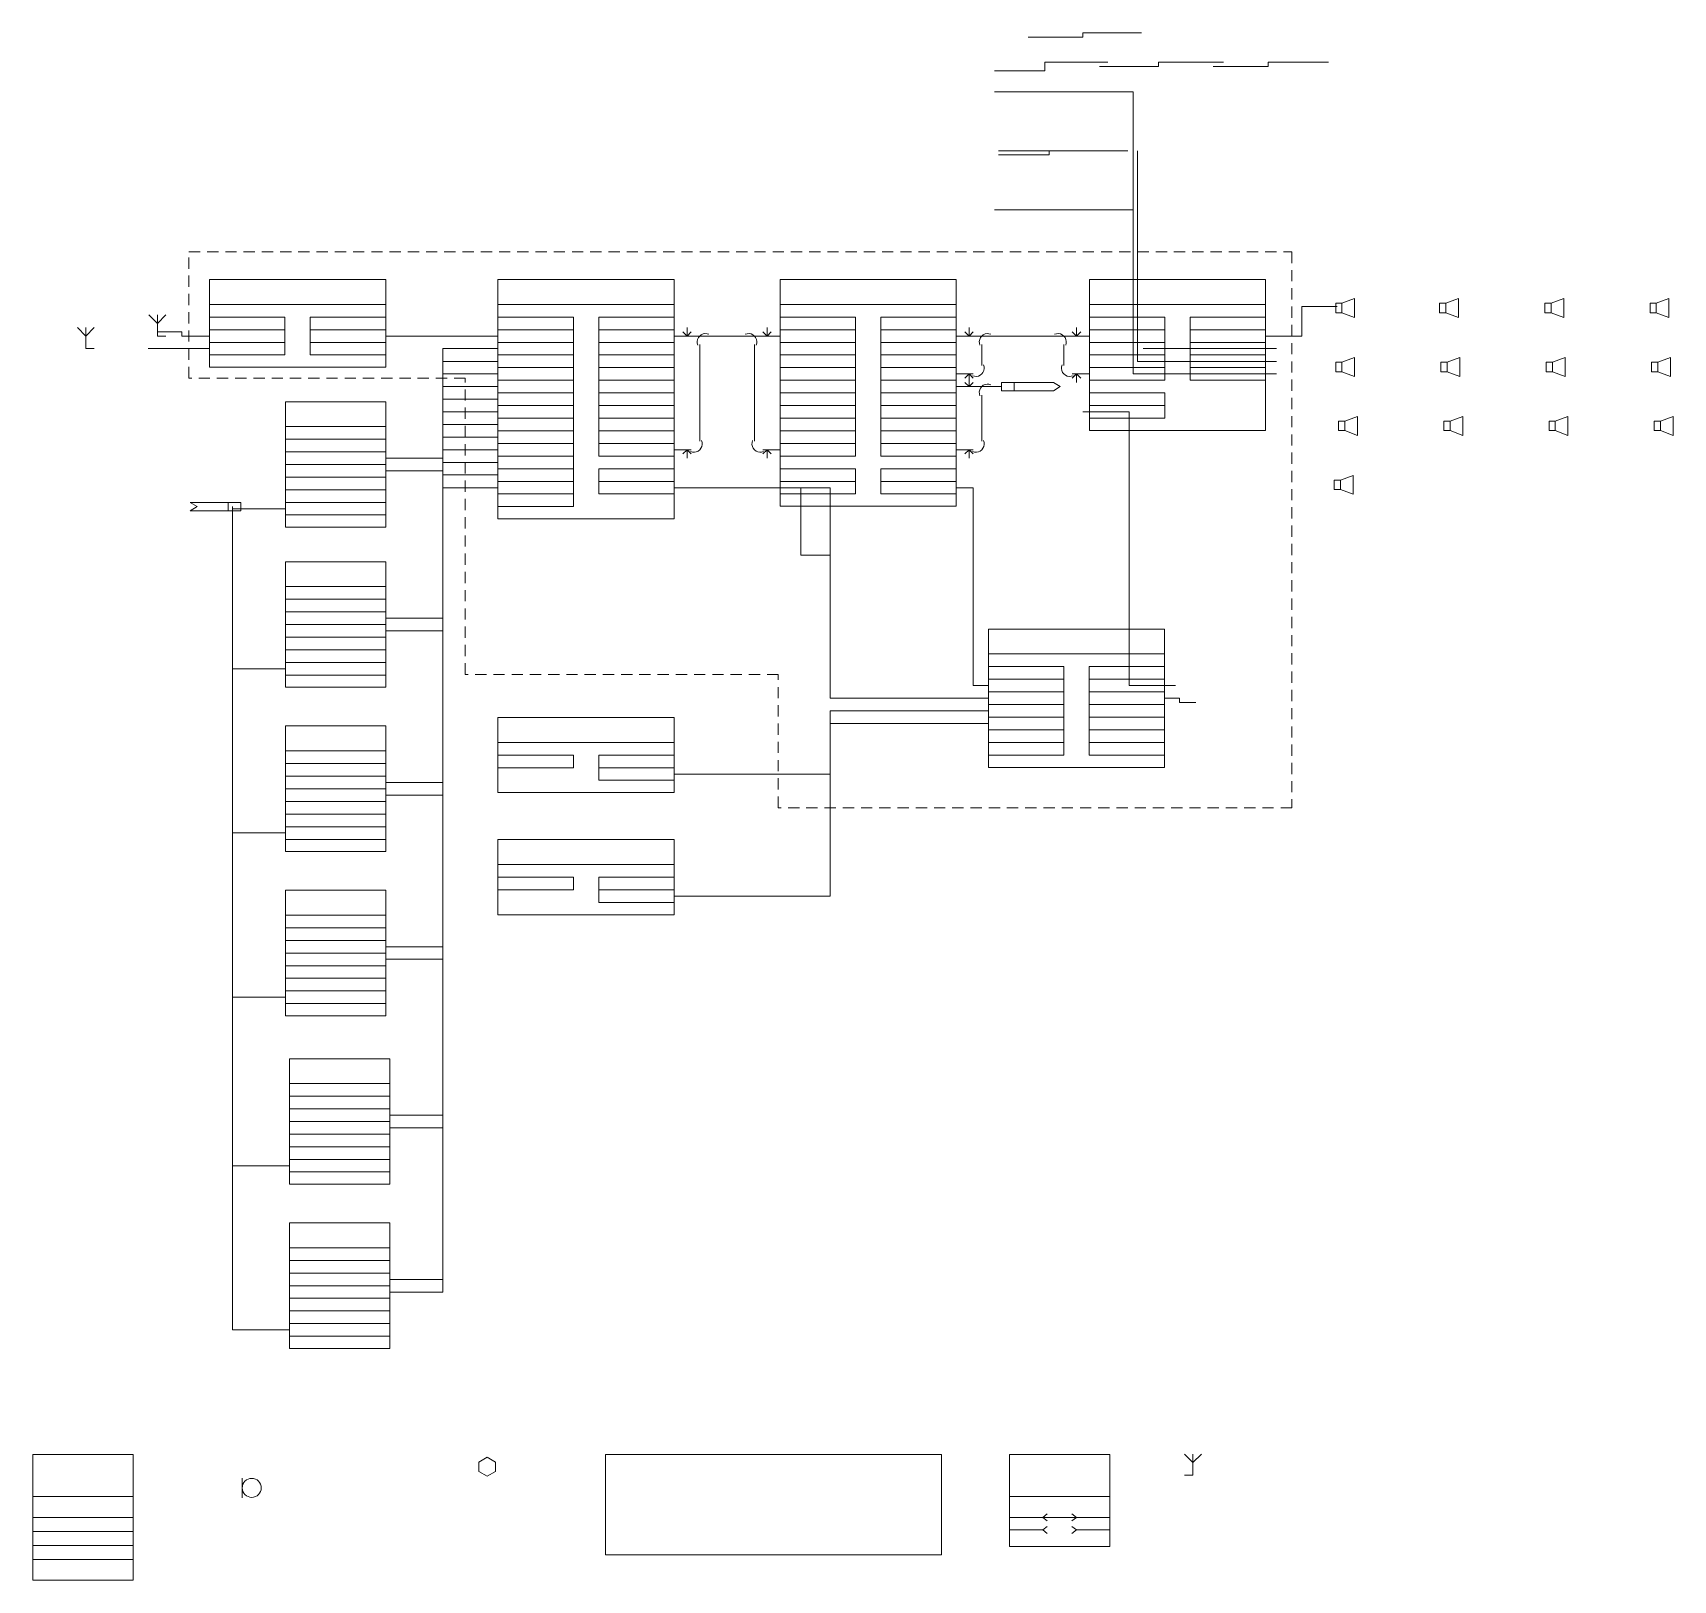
# Model space of a CAD drawing. Header units: inches. Extents: x 2.3 to 18.6, y -0.7 to 14.6.
import ezdxf

# ---------------------------------------------------------------- set-up
doc = ezdxf.new("R2010")
doc.units = ezdxf.units.IN
doc.layers.get('0').update_dxf_attribs({"lineweight": 9})
doc.layers.add('GUIDES', color=8, linetype='Continuous', lineweight=9)
doc.layers.add('WIRES', color=7, linetype='Continuous', lineweight=9)

msp = doc.modelspace()

# ---------------------------------------------------------------- linework, layer by layer
at = {"lineweight": 9}
for points in [[(4.066, 12.122), (5.809, 12.122), (5.809, 11.253), (4.066, 11.253)], [(6.92, 12.122), (8.663, 12.122), (8.663, 9.753), (6.92, 9.753)], [(9.712, 12.122), (11.455, 12.122), (11.455, 9.878), (9.712, 9.878)], [(12.774, 12.122), (14.517, 12.122), (14.517, 10.628), (12.774, 10.628)], [(15.212, 11.887), (15.274, 11.887), (15.399, 11.934), (15.399, 11.747), (15.274, 11.793), (15.212, 11.793)], [(16.24, 11.887), (16.302, 11.887), (16.427, 11.934), (16.427, 11.747), (16.302, 11.793), (16.24, 11.793)], [(17.281, 11.887), (17.344, 11.887), (17.469, 11.934), (17.469, 11.747), (17.344, 11.793), (17.281, 11.793)], [(18.323, 11.887), (18.385, 11.887), (18.51, 11.934), (18.51, 11.747), (18.385, 11.793), (18.323, 11.793)], [(15.212, 11.304), (15.274, 11.304), (15.399, 11.351), (15.399, 11.163), (15.274, 11.21), (15.212, 11.21)], [(16.253, 11.304), (16.316, 11.304), (16.441, 11.351), (16.441, 11.163), (16.316, 11.21), (16.253, 11.21)], [(17.295, 11.304), (17.358, 11.304), (17.483, 11.351), (17.483, 11.163), (17.358, 11.21), (17.295, 11.21)], [(18.337, 11.304), (18.399, 11.304), (18.524, 11.351), (18.524, 11.163), (18.399, 11.21), (18.337, 11.21)], [(11.903, 11.021), (11.903, 11.104), (12.028, 11.104), (12.417, 11.104), (12.486, 11.062), (12.417, 11.021), (12.028, 11.021), (11.903, 11.021)], [(4.816, 10.913), (5.809, 10.913), (5.809, 9.67), (4.816, 9.67)], [(15.24, 10.72), (15.302, 10.72), (15.427, 10.767), (15.427, 10.58), (15.302, 10.627), (15.24, 10.627)], [(16.281, 10.72), (16.344, 10.72), (16.469, 10.767), (16.469, 10.58), (16.344, 10.627), (16.281, 10.627)], [(17.323, 10.72), (17.385, 10.72), (17.51, 10.767), (17.51, 10.58), (17.385, 10.627), (17.323, 10.627)], [(18.365, 10.72), (18.427, 10.72), (18.552, 10.767), (18.552, 10.58), (18.427, 10.627), (18.365, 10.627)], [(15.198, 10.137), (15.26, 10.137), (15.385, 10.184), (15.385, 9.997), (15.26, 10.043), (15.198, 10.043)], [(3.875, 9.917), (4.25, 9.917), (4.375, 9.917), (4.375, 9.833), (4.25, 9.833), (3.875, 9.833), (3.944, 9.875)], [(4.816, 9.33), (5.809, 9.33), (5.809, 8.087), (4.816, 8.087)], [(11.774, 8.663), (13.517, 8.663), (13.517, 7.295), (11.774, 7.295)], [(4.816, 7.705), (5.809, 7.705), (5.809, 6.462), (4.816, 6.462)], [(6.92, 7.788), (8.663, 7.788), (8.663, 7.045), (6.92, 7.045)], [(6.92, 6.58), (8.663, 6.58), (8.663, 5.837), (6.92, 5.837)], [(4.816, 6.08), (5.809, 6.08), (5.809, 4.837), (4.816, 4.837)], [(4.858, 4.413), (5.851, 4.413), (5.851, 3.17), (4.858, 3.17)], [(4.858, 2.788), (5.851, 2.788), (5.851, 1.545), (4.858, 1.545)], [(2.316, 0.497), (3.309, 0.497), (3.309, -0.747), (2.316, -0.747)], [(11.983, 0.497), (12.976, 0.497), (12.976, -0.413), (11.983, -0.413)], [(6.812, 0.469), (6.894, 0.422), (6.894, 0.328), (6.812, 0.281), (6.731, 0.328), (6.731, 0.422)], [(4.576, 0.167), (4.575, 0.148), (4.569, 0.131), (4.561, 0.115), (4.549, 0.1), (4.535, 0.089), (4.519, 0.08), (4.501, 0.075), (4.483, 0.073), (4.464, 0.075), (4.447, 0.08), (4.431, 0.089), (4.416, 0.1), (4.405, 0.115), (4.396, 0.131), (4.391, 0.148), (4.389, 0.167), (4.391, 0.185), (4.396, 0.203), (4.405, 0.219), (4.416, 0.233), (4.431, 0.245), (4.447, 0.253), (4.464, 0.259), (4.483, 0.26), (4.501, 0.259), (4.519, 0.253), (4.535, 0.245), (4.549, 0.233), (4.561, 0.219), (4.569, 0.203), (4.575, 0.185)]]:
    msp.add_lwpolyline(points, close=True, dxfattribs=at)
for points in [[(4.066, 11.875), (5.809, 11.875)], [(6.92, 11.875), (8.663, 11.875)], [(9.712, 11.875), (11.455, 11.875)], [(12.774, 11.875), (14.517, 11.875)], [(15.274, 11.887), (15.274, 11.793)], [(16.302, 11.887), (16.302, 11.793)], [(17.344, 11.887), (17.344, 11.793)], [(18.385, 11.887), (18.385, 11.793)], [(3.465, 11.771), (3.549, 11.688)], [(3.549, 11.771), (3.549, 11.562)], [(3.632, 11.771), (3.549, 11.688)], [(4.066, 11.75), (4.812, 11.75)], [(4.812, 11.75), (4.812, 11.375)], [(5.062, 11.75), (5.062, 11.375)], [(5.062, 11.75), (5.809, 11.75)], [(6.92, 11.75), (7.667, 11.75)], [(7.667, 11.75), (7.667, 9.875)], [(7.917, 11.75), (7.917, 10.375)], [(7.917, 11.75), (8.663, 11.75)], [(9.712, 11.75), (10.458, 11.75)], [(10.458, 11.75), (10.458, 10.375)], [(10.708, 11.75), (10.708, 10.375)], [(10.708, 11.75), (11.455, 11.75)], [(12.774, 11.75), (13.521, 11.75)], [(13.521, 11.75), (13.521, 11.125)], [(13.771, 11.75), (13.771, 11.125)], [(13.771, 11.75), (14.517, 11.75)], [(2.757, 11.646), (2.84, 11.562)], [(2.84, 11.646), (2.84, 11.438)], [(2.924, 11.646), (2.84, 11.562)], [(3.549, 11.562), (3.632, 11.562)], [(4.066, 11.625), (4.812, 11.625)], [(5.062, 11.625), (5.809, 11.625)], [(6.92, 11.625), (7.667, 11.625)], [(7.917, 11.625), (8.663, 11.625)], [(8.667, 11.562), (9, 11.562)], [(8.792, 11.562), (8.75, 11.604)], [(8.792, 11.562), (8.792, 11.646)], [(8.792, 11.562), (8.833, 11.604)], [(8.893, 11.51), (8.896, 11.529)], [(8.896, 11.529), (8.905, 11.547)], [(8.905, 11.547), (8.917, 11.562)], [(8.917, 11.562), (8.932, 11.575)], [(8.932, 11.575), (8.95, 11.583)], [(8.95, 11.583), (8.969, 11.587)], [(8.969, 11.587), (8.989, 11.586)], [(8.989, 11.586), (9.007, 11.581)], [(9.386, 11.586), (9.368, 11.581)], [(9.708, 11.562), (9.375, 11.562)], [(9.406, 11.587), (9.386, 11.586)], [(9.425, 11.583), (9.406, 11.587)], [(9.443, 11.575), (9.425, 11.583)], [(9.458, 11.562), (9.443, 11.575)], [(9.47, 11.547), (9.458, 11.562)], [(9.479, 11.529), (9.47, 11.547)], [(9.482, 11.51), (9.479, 11.529)], [(9.583, 11.562), (9.542, 11.604)], [(9.583, 11.562), (9.583, 11.646)], [(9.583, 11.562), (9.625, 11.604)], [(9.712, 11.625), (10.458, 11.625)], [(10.708, 11.625), (11.455, 11.625)], [(11.458, 11.562), (11.792, 11.562)], [(11.583, 11.562), (11.542, 11.604)], [(11.583, 11.562), (11.583, 11.646)], [(11.583, 11.562), (11.625, 11.604)], [(11.684, 11.51), (11.688, 11.529)], [(11.688, 11.529), (11.696, 11.547)], [(11.696, 11.547), (11.708, 11.562)], [(11.708, 11.562), (11.724, 11.575)], [(11.724, 11.575), (11.742, 11.583)], [(11.742, 11.583), (11.761, 11.587)], [(11.761, 11.587), (11.78, 11.586)], [(11.78, 11.586), (11.799, 11.581)], [(12.449, 11.586), (12.43, 11.581)], [(12.771, 11.562), (12.438, 11.562)], [(12.468, 11.587), (12.449, 11.586)], [(12.488, 11.583), (12.468, 11.587)], [(12.505, 11.575), (12.488, 11.583)], [(12.521, 11.562), (12.505, 11.575)], [(12.533, 11.547), (12.521, 11.562)], [(12.541, 11.529), (12.533, 11.547)], [(12.545, 11.51), (12.541, 11.529)], [(12.646, 11.562), (12.604, 11.604)], [(12.646, 11.562), (12.646, 11.646)], [(12.646, 11.562), (12.688, 11.604)], [(12.774, 11.625), (13.521, 11.625)], [(13.771, 11.625), (14.517, 11.625)], [(2.84, 11.438), (2.924, 11.438)], [(4.066, 11.5), (4.812, 11.5)], [(4.066, 11.375), (4.812, 11.375)], [(5.062, 11.5), (5.809, 11.5)], [(5.062, 11.375), (5.809, 11.375)], [(6.92, 11.5), (7.667, 11.5)], [(6.92, 11.375), (7.667, 11.375)], [(7.917, 11.5), (8.663, 11.5)], [(7.917, 11.375), (8.663, 11.375)], [(8.893, 11.491), (8.893, 11.51)], [(8.899, 11.472), (8.893, 11.491)], [(8.917, 11.479), (8.917, 10.521)], [(9.458, 11.479), (9.458, 10.521)], [(9.476, 11.472), (9.482, 11.491)], [(9.482, 11.491), (9.482, 11.51)], [(9.712, 11.5), (10.458, 11.5)], [(9.712, 11.375), (10.458, 11.375)], [(10.708, 11.5), (11.455, 11.5)], [(10.708, 11.375), (11.455, 11.375)], [(11.685, 11.491), (11.684, 11.51)], [(11.69, 11.472), (11.685, 11.491)], [(11.708, 11.479), (11.708, 11.271)], [(12.521, 11.479), (12.521, 11.271)], [(12.539, 11.472), (12.544, 11.491)], [(12.544, 11.491), (12.545, 11.51)], [(12.774, 11.5), (13.521, 11.5)], [(12.774, 11.375), (13.521, 11.375)], [(13.771, 11.5), (14.517, 11.5)], [(13.771, 11.375), (14.517, 11.375)], [(6.92, 11.25), (7.667, 11.25)], [(7.917, 11.25), (8.663, 11.25)], [(9.712, 11.25), (10.458, 11.25)], [(10.708, 11.25), (11.455, 11.25)], [(11.729, 11.221), (11.72, 11.203)], [(11.726, 11.278), (11.732, 11.259)], [(11.732, 11.24), (11.729, 11.221)], [(11.732, 11.259), (11.732, 11.24)], [(12.503, 11.278), (12.497, 11.259)], [(12.497, 11.259), (12.497, 11.24)], [(12.497, 11.24), (12.501, 11.221)], [(12.501, 11.221), (12.509, 11.203)], [(12.774, 11.25), (13.521, 11.25)], [(13.771, 11.25), (14.517, 11.25)], [(15.274, 11.304), (15.274, 11.21)], [(16.316, 11.304), (16.316, 11.21)], [(17.358, 11.304), (17.358, 11.21)], [(18.399, 11.304), (18.399, 11.21)], [(6.92, 11.125), (7.667, 11.125)], [(7.917, 11.125), (8.663, 11.125)], [(9.712, 11.125), (10.458, 11.125)], [(10.708, 11.125), (11.455, 11.125)], [(11.458, 11.188), (11.625, 11.188)], [(11.458, 11.062), (11.792, 11.062)], [(11.583, 11.188), (11.542, 11.146)], [(11.583, 11.062), (11.542, 11.104)], [(11.583, 11.188), (11.583, 11.104)], [(11.583, 11.188), (11.625, 11.146)], [(11.583, 11.062), (11.583, 11.146)], [(11.583, 11.062), (11.625, 11.104)], [(11.636, 11.164), (11.618, 11.169)], [(11.656, 11.163), (11.636, 11.164)], [(11.675, 11.167), (11.656, 11.163)], [(11.693, 11.175), (11.675, 11.167)], [(11.688, 11.029), (11.696, 11.047)], [(11.708, 11.188), (11.693, 11.175)], [(11.696, 11.047), (11.708, 11.062)], [(11.72, 11.203), (11.708, 11.188)], [(11.708, 11.062), (11.724, 11.075)], [(11.724, 11.075), (11.742, 11.083)], [(11.742, 11.083), (11.761, 11.087)], [(11.761, 11.087), (11.78, 11.086)], [(11.78, 11.086), (11.799, 11.081)], [(12.028, 11.104), (12.028, 11.021)], [(12.509, 11.203), (12.521, 11.188)], [(12.521, 11.188), (12.536, 11.175)], [(12.536, 11.175), (12.554, 11.167)], [(12.554, 11.167), (12.573, 11.163)], [(12.573, 11.163), (12.593, 11.164)], [(12.593, 11.164), (12.612, 11.169)], [(12.771, 11.188), (12.604, 11.188)], [(12.646, 11.188), (12.604, 11.146)], [(12.646, 11.188), (12.646, 11.104)], [(12.646, 11.188), (12.688, 11.146)], [(12.774, 11.125), (13.521, 11.125)], [(13.771, 11.125), (14.517, 11.125)], [(6.92, 11), (7.667, 11)], [(7.917, 11), (8.663, 11)], [(9.712, 11), (10.458, 11)], [(10.708, 11), (11.455, 11)], [(11.684, 11.01), (11.688, 11.029)], [(11.685, 10.991), (11.684, 11.01)], [(11.69, 10.972), (11.685, 10.991)], [(11.708, 10.979), (11.708, 10.521)], [(12.774, 11), (13.521, 11)], [(13.521, 11), (13.521, 10.75)], [(6.92, 10.875), (7.667, 10.875)], [(6.92, 10.75), (7.667, 10.75)], [(7.917, 10.875), (8.663, 10.875)], [(7.917, 10.75), (8.663, 10.75)], [(9.712, 10.875), (10.458, 10.875)], [(9.712, 10.75), (10.458, 10.75)], [(10.708, 10.875), (11.455, 10.875)], [(10.708, 10.75), (11.455, 10.75)], [(12.774, 10.875), (13.521, 10.875)], [(12.774, 10.75), (13.521, 10.75)], [(15.302, 10.72), (15.302, 10.627)], [(16.344, 10.72), (16.344, 10.627)], [(17.385, 10.72), (17.385, 10.627)], [(18.427, 10.72), (18.427, 10.627)], [(4.816, 10.667), (5.809, 10.667)], [(6.92, 10.625), (7.667, 10.625)], [(7.917, 10.625), (8.663, 10.625)], [(9.712, 10.625), (10.458, 10.625)], [(10.708, 10.625), (11.455, 10.625)], [(4.816, 10.542), (5.809, 10.542)], [(4.816, 10.417), (5.809, 10.417)], [(6.92, 10.5), (7.667, 10.5)], [(7.917, 10.5), (8.663, 10.5)], [(8.667, 10.438), (8.833, 10.438)], [(8.792, 10.438), (8.75, 10.396)], [(8.792, 10.438), (8.792, 10.354)], [(8.792, 10.438), (8.833, 10.396)], [(8.845, 10.414), (8.826, 10.419)], [(8.864, 10.413), (8.845, 10.414)], [(8.883, 10.417), (8.864, 10.413)], [(8.901, 10.425), (8.883, 10.417)], [(8.917, 10.438), (8.901, 10.425)], [(8.929, 10.453), (8.917, 10.438)], [(8.937, 10.471), (8.929, 10.453)], [(8.935, 10.528), (8.94, 10.509)], [(8.941, 10.49), (8.937, 10.471)], [(8.94, 10.509), (8.941, 10.49)], [(9.435, 10.509), (9.434, 10.49)], [(9.434, 10.49), (9.438, 10.471)], [(9.44, 10.528), (9.435, 10.509)], [(9.438, 10.471), (9.446, 10.453)], [(9.446, 10.453), (9.458, 10.438)], [(9.458, 10.438), (9.474, 10.425)], [(9.474, 10.425), (9.492, 10.417)], [(9.492, 10.417), (9.511, 10.413)], [(9.511, 10.413), (9.53, 10.414)], [(9.53, 10.414), (9.549, 10.419)], [(9.708, 10.438), (9.542, 10.438)], [(9.583, 10.438), (9.542, 10.396)], [(9.583, 10.438), (9.583, 10.354)], [(9.583, 10.438), (9.625, 10.396)], [(9.712, 10.5), (10.458, 10.5)], [(10.708, 10.5), (11.455, 10.5)], [(11.458, 10.438), (11.625, 10.438)], [(11.583, 10.438), (11.542, 10.396)], [(11.583, 10.438), (11.583, 10.354)], [(11.583, 10.438), (11.625, 10.396)], [(11.636, 10.414), (11.618, 10.419)], [(11.656, 10.413), (11.636, 10.414)], [(11.675, 10.417), (11.656, 10.413)], [(11.693, 10.425), (11.675, 10.417)], [(11.708, 10.438), (11.693, 10.425)], [(11.72, 10.453), (11.708, 10.438)], [(11.729, 10.471), (11.72, 10.453)], [(11.726, 10.528), (11.732, 10.509)], [(11.732, 10.49), (11.729, 10.471)], [(11.732, 10.509), (11.732, 10.49)], [(4.816, 10.292), (5.809, 10.292)], [(6.92, 10.375), (7.667, 10.375)], [(6.92, 10.25), (7.667, 10.25)], [(7.917, 10.375), (8.663, 10.375)], [(7.917, 10.25), (7.917, 10)], [(7.917, 10.25), (8.663, 10.25)], [(9.712, 10.375), (10.458, 10.375)], [(9.712, 10.25), (10.458, 10.25)], [(10.458, 10.25), (10.458, 10)], [(10.708, 10.375), (11.455, 10.375)], [(10.708, 10.25), (10.708, 10)], [(10.708, 10.25), (11.455, 10.25)], [(4.816, 10.167), (5.809, 10.167)], [(6.92, 10.125), (7.667, 10.125)], [(7.917, 10.125), (8.663, 10.125)], [(9.712, 10.125), (10.458, 10.125)], [(10.708, 10.125), (11.455, 10.125)], [(15.26, 10.137), (15.26, 10.043)], [(4.25, 9.917), (4.25, 9.833)], [(4.816, 10.042), (5.809, 10.042)], [(4.816, 9.917), (5.809, 9.917)], [(6.92, 10), (7.667, 10)], [(7.917, 10), (8.663, 10)], [(9.712, 10), (10.458, 10)], [(10.708, 10), (11.455, 10)], [(4.816, 9.792), (5.809, 9.792)], [(6.92, 9.875), (7.667, 9.875)], [(4.816, 9.083), (5.809, 9.083)], [(4.816, 8.958), (5.809, 8.958)], [(4.816, 8.833), (5.809, 8.833)], [(4.816, 8.708), (5.809, 8.708)], [(4.816, 8.583), (5.809, 8.583)], [(4.816, 8.458), (5.809, 8.458)], [(4.816, 8.333), (5.809, 8.333)], [(11.774, 8.417), (13.517, 8.417)], [(11.774, 8.292), (12.521, 8.292)], [(12.521, 8.292), (12.521, 7.417)], [(12.771, 8.292), (12.771, 7.417)], [(12.771, 8.292), (13.517, 8.292)], [(4.816, 8.208), (5.809, 8.208)], [(11.774, 8.167), (12.521, 8.167)], [(12.771, 8.167), (13.517, 8.167)], [(11.774, 8.042), (12.521, 8.042)], [(12.771, 8.042), (13.517, 8.042)], [(11.774, 7.917), (12.521, 7.917)], [(12.771, 7.917), (13.517, 7.917)], [(11.774, 7.792), (12.521, 7.792)], [(11.774, 7.667), (12.521, 7.667)], [(12.771, 7.792), (13.517, 7.792)], [(12.771, 7.667), (13.517, 7.667)], [(6.92, 7.542), (8.663, 7.542)], [(11.774, 7.542), (12.521, 7.542)], [(12.771, 7.542), (13.517, 7.542)], [(4.816, 7.458), (5.809, 7.458)], [(4.816, 7.333), (5.809, 7.333)], [(6.92, 7.417), (7.667, 7.417)], [(7.667, 7.417), (7.667, 7.292)], [(7.917, 7.417), (7.917, 7.167)], [(7.917, 7.417), (8.663, 7.417)], [(11.774, 7.417), (12.521, 7.417)], [(12.771, 7.417), (13.517, 7.417)], [(4.816, 7.208), (5.809, 7.208)], [(6.92, 7.292), (7.667, 7.292)], [(7.917, 7.292), (8.663, 7.292)], [(7.917, 7.167), (8.663, 7.167)], [(4.816, 7.083), (5.809, 7.083)], [(4.816, 6.958), (5.809, 6.958)], [(4.816, 6.833), (5.809, 6.833)], [(4.816, 6.708), (5.809, 6.708)], [(4.816, 6.583), (5.809, 6.583)], [(6.92, 6.333), (8.663, 6.333)], [(6.92, 6.208), (7.667, 6.208)], [(7.667, 6.208), (7.667, 6.083)], [(7.917, 6.208), (7.917, 5.958)], [(7.917, 6.208), (8.663, 6.208)], [(6.92, 6.083), (7.667, 6.083)], [(7.917, 6.083), (8.663, 6.083)], [(7.917, 5.958), (8.663, 5.958)], [(4.816, 5.833), (5.809, 5.833)], [(4.816, 5.708), (5.809, 5.708)], [(4.816, 5.583), (5.809, 5.583)], [(4.816, 5.458), (5.809, 5.458)], [(4.816, 5.333), (5.809, 5.333)], [(4.816, 5.208), (5.809, 5.208)], [(4.816, 5.083), (5.809, 5.083)], [(4.816, 4.958), (5.809, 4.958)], [(4.858, 4.167), (5.851, 4.167)], [(4.858, 4.042), (5.851, 4.042)], [(4.858, 3.917), (5.851, 3.917)], [(4.858, 3.792), (5.851, 3.792)], [(4.858, 3.667), (5.851, 3.667)], [(4.858, 3.542), (5.851, 3.542)], [(4.858, 3.417), (5.851, 3.417)], [(4.858, 3.292), (5.851, 3.292)], [(4.858, 2.542), (5.851, 2.542)], [(4.858, 2.417), (5.851, 2.417)], [(4.858, 2.292), (5.851, 2.292)], [(4.858, 2.167), (5.851, 2.167)], [(4.858, 2.042), (5.851, 2.042)], [(4.858, 1.917), (5.851, 1.917)], [(4.858, 1.792), (5.851, 1.792)], [(4.858, 1.667), (5.851, 1.667)], [(7.983, 0.497), (11.309, 0.497)], [(7.983, 0.497), (7.983, -0.497)], [(11.309, 0.497), (11.309, -0.497)], [(13.715, 0.5), (13.799, 0.417)], [(13.799, 0.5), (13.799, 0.292)], [(13.882, 0.5), (13.799, 0.417)], [(4.389, 0.264), (4.389, 0.069)], [(13.799, 0.292), (13.715, 0.292)], [(2.316, 0.083), (3.309, 0.083)], [(11.983, 0.083), (12.976, 0.083)], [(2.316, -0.125), (3.309, -0.125)], [(11.983, -0.125), (12.976, -0.125)], [(12.357, -0.09), (12.312, -0.125), (12.357, -0.16)], [(12.601, -0.09), (12.646, -0.125), (12.601, -0.16)], [(2.316, -0.264), (3.309, -0.264)], [(11.983, -0.25), (12.312, -0.25)], [(12.357, -0.215), (12.312, -0.25), (12.357, -0.285)], [(12.601, -0.215), (12.646, -0.25), (12.601, -0.285)], [(12.646, -0.25), (12.976, -0.25)], [(2.316, -0.403), (3.309, -0.403)], [(2.316, -0.542), (3.309, -0.542)], [(7.983, -0.497), (11.309, -0.497)]]:
    msp.add_lwpolyline(points, dxfattribs=at)
at = {"layer": 'GUIDES', "lineweight": 9}
for points in [[(3.861, 12.396), (3.972, 12.396)], [(3.861, 12.229), (3.861, 12.34)], [(4.042, 12.396), (4.153, 12.396)], [(4.222, 12.396), (4.333, 12.396)], [(4.403, 12.396), (4.514, 12.396)], [(4.583, 12.396), (4.694, 12.396)], [(4.764, 12.396), (4.875, 12.396)], [(4.944, 12.396), (5.056, 12.396)], [(5.125, 12.396), (5.236, 12.396)], [(5.306, 12.396), (5.417, 12.396)], [(5.486, 12.396), (5.597, 12.396)], [(5.667, 12.396), (5.778, 12.396)], [(5.847, 12.396), (5.958, 12.396)], [(6.028, 12.396), (6.139, 12.396)], [(6.208, 12.396), (6.319, 12.396)], [(6.389, 12.396), (6.5, 12.396)], [(6.569, 12.396), (6.681, 12.396)], [(6.75, 12.396), (6.861, 12.396)], [(6.931, 12.396), (7.042, 12.396)], [(7.111, 12.396), (7.222, 12.396)], [(7.292, 12.396), (7.403, 12.396)], [(7.472, 12.396), (7.583, 12.396)], [(7.653, 12.396), (7.764, 12.396)], [(7.833, 12.396), (7.944, 12.396)], [(8.014, 12.396), (8.125, 12.396)], [(8.194, 12.396), (8.306, 12.396)], [(8.375, 12.396), (8.486, 12.396)], [(8.556, 12.396), (8.667, 12.396)], [(8.736, 12.396), (8.847, 12.396)], [(8.917, 12.396), (9.028, 12.396)], [(9.097, 12.396), (9.208, 12.396)], [(9.278, 12.396), (9.389, 12.396)], [(9.458, 12.396), (9.569, 12.396)], [(9.639, 12.396), (9.75, 12.396)], [(9.819, 12.396), (9.931, 12.396)], [(10, 12.396), (10.111, 12.396)], [(10.181, 12.396), (10.292, 12.396)], [(10.361, 12.396), (10.472, 12.396)], [(10.542, 12.396), (10.653, 12.396)], [(10.722, 12.396), (10.833, 12.396)], [(10.903, 12.396), (11.014, 12.396)], [(11.083, 12.396), (11.194, 12.396)], [(11.264, 12.396), (11.375, 12.396)], [(11.444, 12.396), (11.556, 12.396)], [(11.625, 12.396), (11.736, 12.396)], [(11.806, 12.396), (11.917, 12.396)], [(11.986, 12.396), (12.097, 12.396)], [(12.167, 12.396), (12.278, 12.396)], [(12.347, 12.396), (12.458, 12.396)], [(12.528, 12.396), (12.639, 12.396)], [(12.708, 12.396), (12.819, 12.396)], [(12.889, 12.396), (13, 12.396)], [(13.069, 12.396), (13.181, 12.396)], [(13.25, 12.396), (13.361, 12.396)], [(13.431, 12.396), (13.542, 12.396)], [(13.611, 12.396), (13.722, 12.396)], [(13.792, 12.396), (13.903, 12.396)], [(13.972, 12.396), (14.083, 12.396)], [(14.153, 12.396), (14.264, 12.396)], [(14.333, 12.396), (14.444, 12.396)], [(14.514, 12.396), (14.625, 12.396)], [(14.694, 12.396), (14.778, 12.396)], [(14.778, 12.396), (14.778, 12.285)], [(14.778, 12.215), (14.778, 12.104)], [(3.861, 12.049), (3.861, 12.16)], [(14.778, 12.035), (14.778, 11.924)], [(3.861, 11.868), (3.861, 11.979)], [(14.778, 11.854), (14.778, 11.743)], [(3.861, 11.688), (3.861, 11.799)], [(3.861, 11.507), (3.861, 11.618)], [(14.778, 11.674), (14.778, 11.562)], [(3.861, 11.326), (3.861, 11.438)], [(14.778, 11.493), (14.778, 11.382)], [(3.861, 11.146), (3.861, 11.257)], [(14.778, 11.312), (14.778, 11.201)], [(3.889, 11.146), (3.861, 11.146)], [(4.069, 11.146), (3.958, 11.146)], [(4.25, 11.146), (4.139, 11.146)], [(4.431, 11.146), (4.319, 11.146)], [(4.611, 11.146), (4.5, 11.146)], [(4.792, 11.146), (4.681, 11.146)], [(4.972, 11.146), (4.861, 11.146)], [(5.153, 11.146), (5.042, 11.146)], [(5.333, 11.146), (5.222, 11.146)], [(5.514, 11.146), (5.403, 11.146)], [(5.694, 11.146), (5.583, 11.146)], [(5.875, 11.146), (5.764, 11.146)], [(6.056, 11.146), (5.944, 11.146)], [(6.236, 11.146), (6.125, 11.146)], [(6.417, 11.146), (6.306, 11.146)], [(6.597, 11.146), (6.486, 11.146)], [(6.597, 11.104), (6.597, 11.146)], [(14.778, 11.132), (14.778, 11.021)], [(6.597, 10.924), (6.597, 11.035)], [(14.778, 10.951), (14.778, 10.84)], [(6.597, 10.743), (6.597, 10.854)], [(14.778, 10.771), (14.778, 10.66)], [(6.597, 10.562), (6.597, 10.674)], [(14.778, 10.59), (14.778, 10.479)], [(6.597, 10.382), (6.597, 10.493)], [(14.778, 10.41), (14.778, 10.299)], [(6.597, 10.201), (6.597, 10.312)], [(14.778, 10.229), (14.778, 10.118)], [(6.597, 10.021), (6.597, 10.132)], [(6.597, 9.84), (6.597, 9.951)], [(14.778, 10.049), (14.778, 9.938)], [(6.597, 9.66), (6.597, 9.771)], [(14.778, 9.868), (14.778, 9.757)], [(6.597, 9.479), (6.597, 9.59)], [(14.778, 9.688), (14.778, 9.576)], [(14.778, 9.507), (14.778, 9.396)], [(6.597, 9.299), (6.597, 9.41)], [(14.778, 9.326), (14.778, 9.215)], [(6.597, 9.118), (6.597, 9.229)], [(14.778, 9.146), (14.778, 9.035)], [(6.597, 8.938), (6.597, 9.049)], [(14.778, 8.965), (14.778, 8.854)], [(6.597, 8.757), (6.597, 8.868)], [(14.778, 8.785), (14.778, 8.674)], [(6.597, 8.576), (6.597, 8.688)], [(6.597, 8.396), (6.597, 8.507)], [(14.778, 8.604), (14.778, 8.493)], [(6.597, 8.215), (6.597, 8.326)], [(14.778, 8.424), (14.778, 8.312)], [(6.625, 8.215), (6.597, 8.215)], [(6.806, 8.215), (6.694, 8.215)], [(6.986, 8.215), (6.875, 8.215)], [(7.167, 8.215), (7.056, 8.215)], [(7.347, 8.215), (7.236, 8.215)], [(7.528, 8.215), (7.417, 8.215)], [(7.708, 8.215), (7.597, 8.215)], [(7.889, 8.215), (7.778, 8.215)], [(8.069, 8.215), (7.958, 8.215)], [(8.25, 8.215), (8.139, 8.215)], [(8.431, 8.215), (8.319, 8.215)], [(8.611, 8.215), (8.5, 8.215)], [(8.792, 8.215), (8.681, 8.215)], [(8.972, 8.215), (8.861, 8.215)], [(9.153, 8.215), (9.042, 8.215)], [(9.333, 8.215), (9.222, 8.215)], [(9.514, 8.215), (9.403, 8.215)], [(9.694, 8.215), (9.583, 8.215)], [(9.694, 8.16), (9.694, 8.215)], [(14.778, 8.243), (14.778, 8.132)], [(9.694, 7.979), (9.694, 8.09)], [(14.778, 8.062), (14.778, 7.951)], [(9.694, 7.799), (9.694, 7.91)], [(14.778, 7.882), (14.778, 7.771)], [(9.694, 7.618), (9.694, 7.729)], [(14.778, 7.701), (14.778, 7.59)], [(9.694, 7.438), (9.694, 7.549)], [(14.778, 7.521), (14.778, 7.41)], [(9.694, 7.257), (9.694, 7.368)], [(14.778, 7.34), (14.778, 7.229)], [(9.694, 7.076), (9.694, 7.188)], [(14.778, 7.16), (14.778, 7.049)], [(9.694, 6.896), (9.694, 7.007)], [(9.722, 6.896), (9.694, 6.896)], [(9.903, 6.896), (9.792, 6.896)], [(10.083, 6.896), (9.972, 6.896)], [(10.264, 6.896), (10.153, 6.896)], [(10.444, 6.896), (10.333, 6.896)], [(10.625, 6.896), (10.514, 6.896)], [(10.806, 6.896), (10.694, 6.896)], [(10.986, 6.896), (10.875, 6.896)], [(11.167, 6.896), (11.056, 6.896)], [(11.347, 6.896), (11.236, 6.896)], [(11.528, 6.896), (11.417, 6.896)], [(11.708, 6.896), (11.597, 6.896)], [(11.889, 6.896), (11.778, 6.896)], [(12.069, 6.896), (11.958, 6.896)], [(12.25, 6.896), (12.139, 6.896)], [(12.431, 6.896), (12.319, 6.896)], [(12.611, 6.896), (12.5, 6.896)], [(12.792, 6.896), (12.681, 6.896)], [(12.972, 6.896), (12.861, 6.896)], [(13.153, 6.896), (13.042, 6.896)], [(13.333, 6.896), (13.222, 6.896)], [(13.514, 6.896), (13.403, 6.896)], [(13.694, 6.896), (13.583, 6.896)], [(13.875, 6.896), (13.764, 6.896)], [(14.056, 6.896), (13.944, 6.896)], [(14.236, 6.896), (14.125, 6.896)], [(14.417, 6.896), (14.306, 6.896)], [(14.597, 6.896), (14.486, 6.896)], [(14.778, 6.896), (14.667, 6.896)], [(14.778, 6.979), (14.778, 6.896)]]:
    msp.add_lwpolyline(points, dxfattribs=at)
at = {"layer": 'WIRES', "lineweight": 9}
for points in [[(12.167, 14.521), (12.267, 14.521)], [(12.167, 14.521), (12.708, 14.521)], [(12.708, 14.562), (12.708, 14.521)], [(12.708, 14.562), (13.208, 14.562)], [(13.208, 14.562), (13.288, 14.562)], [(11.833, 14.188), (11.913, 14.188)], [(11.833, 14.188), (12.333, 14.188)], [(12.333, 14.271), (12.333, 14.188)], [(12.333, 14.271), (12.875, 14.271)], [(12.875, 14.271), (12.955, 14.271)], [(12.875, 14.229), (12.955, 14.229)], [(12.875, 14.229), (13.458, 14.229)], [(12.875, 14.229), (12.955, 14.229)], [(12.875, 14.229), (13.458, 14.229)], [(12.875, 14.229), (12.955, 14.229)], [(12.875, 14.229), (13.458, 14.229)], [(13.458, 14.271), (13.458, 14.229)], [(13.458, 14.271), (14, 14.271)], [(13.458, 14.271), (13.458, 14.229)], [(13.458, 14.271), (14, 14.271)], [(13.458, 14.271), (13.458, 14.229)], [(13.458, 14.271), (14, 14.271)], [(14, 14.271), (14.101, 14.271)], [(14, 14.271), (14.101, 14.271)], [(14, 14.271), (14.101, 14.271)], [(14, 14.229), (14.101, 14.229)], [(14, 14.229), (14.542, 14.229)], [(14, 14.229), (14.101, 14.229)], [(14, 14.229), (14.542, 14.229)], [(14, 14.229), (14.101, 14.229)], [(14, 14.229), (14.542, 14.229)], [(14.542, 14.271), (14.542, 14.229)], [(14.542, 14.271), (15.042, 14.271)], [(14.542, 14.271), (14.542, 14.229)], [(14.542, 14.271), (15.042, 14.271)], [(14.542, 14.271), (14.542, 14.229)], [(14.542, 14.271), (15.042, 14.271)], [(15.042, 14.271), (15.142, 14.271)], [(15.042, 14.271), (15.142, 14.271)], [(15.042, 14.271), (15.142, 14.271)], [(11.833, 13.979), (13.208, 13.979)], [(11.833, 13.979), (11.934, 13.979)], [(13.208, 13.979), (13.208, 11.438)], [(11.875, 13.396), (13.153, 13.396)], [(11.875, 13.396), (11.955, 13.396)], [(11.875, 13.354), (11.955, 13.354)], [(11.875, 13.354), (12.375, 13.354)], [(12.375, 13.396), (12.375, 13.354)], [(12.375, 13.396), (12.917, 13.396)], [(12.917, 13.396), (12.997, 13.396)], [(13.25, 13.396), (13.25, 11.312)], [(11.833, 12.812), (13.208, 12.812)], [(11.833, 12.812), (11.913, 12.812)], [(13.208, 12.812), (13.208, 11.188)], [(14.875, 11.854), (14.875, 11.562)], [(14.875, 11.854), (15.125, 11.854)], [(15.125, 11.854), (15.226, 11.854)], [(3.549, 11.604), (3.625, 11.604)], [(3.625, 11.604), (3.792, 11.604)], [(3.792, 11.604), (3.792, 11.562)], [(3.792, 11.562), (4, 11.562)], [(4, 11.562), (4.066, 11.562)], [(5.809, 11.562), (5.917, 11.562)], [(5.917, 11.562), (6.833, 11.562)], [(6.833, 11.562), (6.92, 11.562)], [(8.663, 11.562), (8.917, 11.562), (9.458, 11.562), (9.712, 11.562)], [(11.455, 11.562), (11.708, 11.562), (12.542, 11.562), (12.774, 11.562)], [(14.517, 11.562), (14.625, 11.562)], [(14.625, 11.562), (14.875, 11.562)], [(3.458, 11.438), (3.542, 11.438)], [(3.542, 11.438), (4, 11.438)], [(4, 11.438), (4.066, 11.438)], [(6.375, 11.438), (6.375, 10.354)], [(6.375, 11.438), (6.833, 11.438)], [(6.833, 11.438), (6.92, 11.438)], [(13.306, 11.438), (14.625, 11.438)], [(14.517, 11.438), (14.625, 11.438)], [(6.375, 11.312), (6.375, 10.229)], [(6.375, 11.312), (6.833, 11.312)], [(6.833, 11.312), (6.92, 11.312)], [(13.25, 11.312), (14.625, 11.312)], [(14.517, 11.312), (14.625, 11.312)], [(6.375, 11.188), (6.375, 8.771)], [(6.375, 11.188), (6.833, 11.188)], [(6.375, 11.062), (6.375, 8.646)], [(6.375, 11.062), (6.833, 11.062)], [(6.833, 11.188), (6.92, 11.188)], [(6.833, 11.062), (6.92, 11.062)], [(11.455, 11.062), (11.708, 11.062), (11.833, 11.062), (11.903, 11.062)], [(13.208, 11.188), (14.625, 11.188)], [(14.517, 11.188), (14.625, 11.188)], [(6.375, 10.938), (6.375, 7.146)], [(6.375, 10.938), (6.833, 10.938)], [(6.833, 10.938), (6.92, 10.938)], [(6.375, 10.812), (6.375, 7.021)], [(6.375, 10.812), (6.833, 10.812)], [(6.833, 10.812), (6.92, 10.812)], [(12.708, 10.812), (13.167, 10.812)], [(12.708, 10.812), (12.774, 10.812)], [(13.167, 10.812), (13.167, 8.104)], [(6.375, 10.688), (6.375, 5.521)], [(6.375, 10.688), (6.833, 10.688)], [(6.375, 10.562), (6.375, 5.396)], [(6.375, 10.562), (6.833, 10.562)], [(6.833, 10.688), (6.92, 10.688)], [(6.833, 10.562), (6.92, 10.562)], [(6.375, 10.438), (6.375, 3.854)], [(6.375, 10.438), (6.833, 10.438)], [(6.833, 10.438), (6.92, 10.438)], [(5.809, 10.354), (5.917, 10.354)], [(5.809, 10.229), (5.917, 10.229)], [(5.917, 10.354), (6.375, 10.354)], [(5.917, 10.229), (6.375, 10.229)], [(6.375, 10.312), (6.375, 3.729)], [(6.375, 10.312), (6.833, 10.312)], [(6.833, 10.312), (6.92, 10.312)], [(6.375, 10.188), (6.375, 2.229)], [(6.375, 10.188), (6.833, 10.188)], [(6.833, 10.188), (6.92, 10.188)], [(6.375, 10.062), (6.375, 2.104)], [(6.375, 10.062), (6.833, 10.062)], [(6.833, 10.062), (6.92, 10.062)], [(8.663, 10.062), (8.75, 10.062)], [(8.75, 10.062), (10.208, 10.062)], [(9.625, 10.062), (9.917, 10.062)], [(9.625, 10.062), (9.712, 10.062)], [(9.917, 10.062), (9.917, 9.396)], [(10.208, 10.062), (10.208, 7.979)], [(11.455, 10.062), (11.542, 10.062)], [(11.542, 10.062), (11.625, 10.062)], [(11.625, 10.062), (11.625, 8.104)], [(4.292, 9.875), (4.292, 9.771)], [(4.292, 9.875), (4.292, 9.771)], [(4.292, 9.875), (4.292, 9.771)], [(4.292, 9.875), (4.292, 9.771)], [(4.292, 9.875), (4.292, 9.771)], [(4.292, 9.854), (4.375, 9.854)], [(4.292, 9.771), (4.292, 6.646)], [(4.292, 9.771), (4.292, 8.271)], [(4.292, 9.771), (4.292, 5.021)], [(4.292, 9.771), (4.292, 3.354)], [(4.292, 9.771), (4.292, 1.729)], [(4.375, 9.854), (4.75, 9.854)], [(4.75, 9.854), (4.816, 9.854)], [(9.917, 9.396), (10.208, 9.396)], [(10.132, 9.396), (10.208, 9.396)], [(5.809, 8.771), (5.917, 8.771)], [(5.917, 8.771), (6.375, 8.771)], [(5.809, 8.646), (5.917, 8.646)], [(5.917, 8.646), (6.375, 8.646)], [(4.292, 8.271), (4.75, 8.271)], [(4.75, 8.271), (4.816, 8.271)], [(10.208, 7.979), (11.708, 7.979)], [(11.625, 8.104), (11.708, 8.104)], [(11.708, 8.104), (11.774, 8.104)], [(11.708, 7.979), (11.774, 7.979)], [(13.167, 8.104), (13.625, 8.104)], [(13.517, 8.104), (13.625, 8.104)], [(13.517, 7.979), (13.625, 7.979)], [(13.625, 7.979), (13.667, 7.979)], [(13.667, 7.979), (13.667, 7.938)], [(10.208, 7.854), (10.208, 7.229)], [(10.208, 7.854), (11.708, 7.854)], [(11.708, 7.854), (11.774, 7.854)], [(13.667, 7.938), (13.75, 7.938)], [(13.75, 7.938), (13.826, 7.938)], [(10.208, 7.729), (10.208, 6.021)], [(10.208, 7.729), (11.708, 7.729)], [(11.708, 7.729), (11.774, 7.729)], [(5.809, 7.146), (5.917, 7.146)], [(5.917, 7.146), (6.375, 7.146)], [(8.663, 7.229), (8.75, 7.229)], [(8.75, 7.229), (10.208, 7.229)], [(5.809, 7.021), (5.917, 7.021)], [(5.917, 7.021), (6.375, 7.021)], [(4.292, 6.646), (4.75, 6.646)], [(4.75, 6.646), (4.816, 6.646)], [(8.663, 6.021), (8.75, 6.021)], [(8.75, 6.021), (10.208, 6.021)], [(5.809, 5.521), (5.917, 5.521)], [(5.917, 5.521), (6.375, 5.521)], [(5.809, 5.396), (5.917, 5.396)], [(5.917, 5.396), (6.375, 5.396)], [(4.292, 5.021), (4.75, 5.021)], [(4.75, 5.021), (4.816, 5.021)], [(5.851, 3.854), (5.958, 3.854)], [(5.958, 3.854), (6.375, 3.854)], [(5.851, 3.729), (5.958, 3.729)], [(5.958, 3.729), (6.375, 3.729)], [(4.292, 3.354), (4.792, 3.354)], [(4.792, 3.354), (4.858, 3.354)], [(5.851, 2.229), (5.958, 2.229)], [(5.958, 2.229), (6.375, 2.229)], [(5.851, 2.104), (5.958, 2.104)], [(5.958, 2.104), (6.375, 2.104)], [(4.292, 1.729), (4.792, 1.729)], [(4.792, 1.729), (4.858, 1.729)]]:
    msp.add_lwpolyline(points, dxfattribs=at)

doc.saveas('drawing.dxf')
